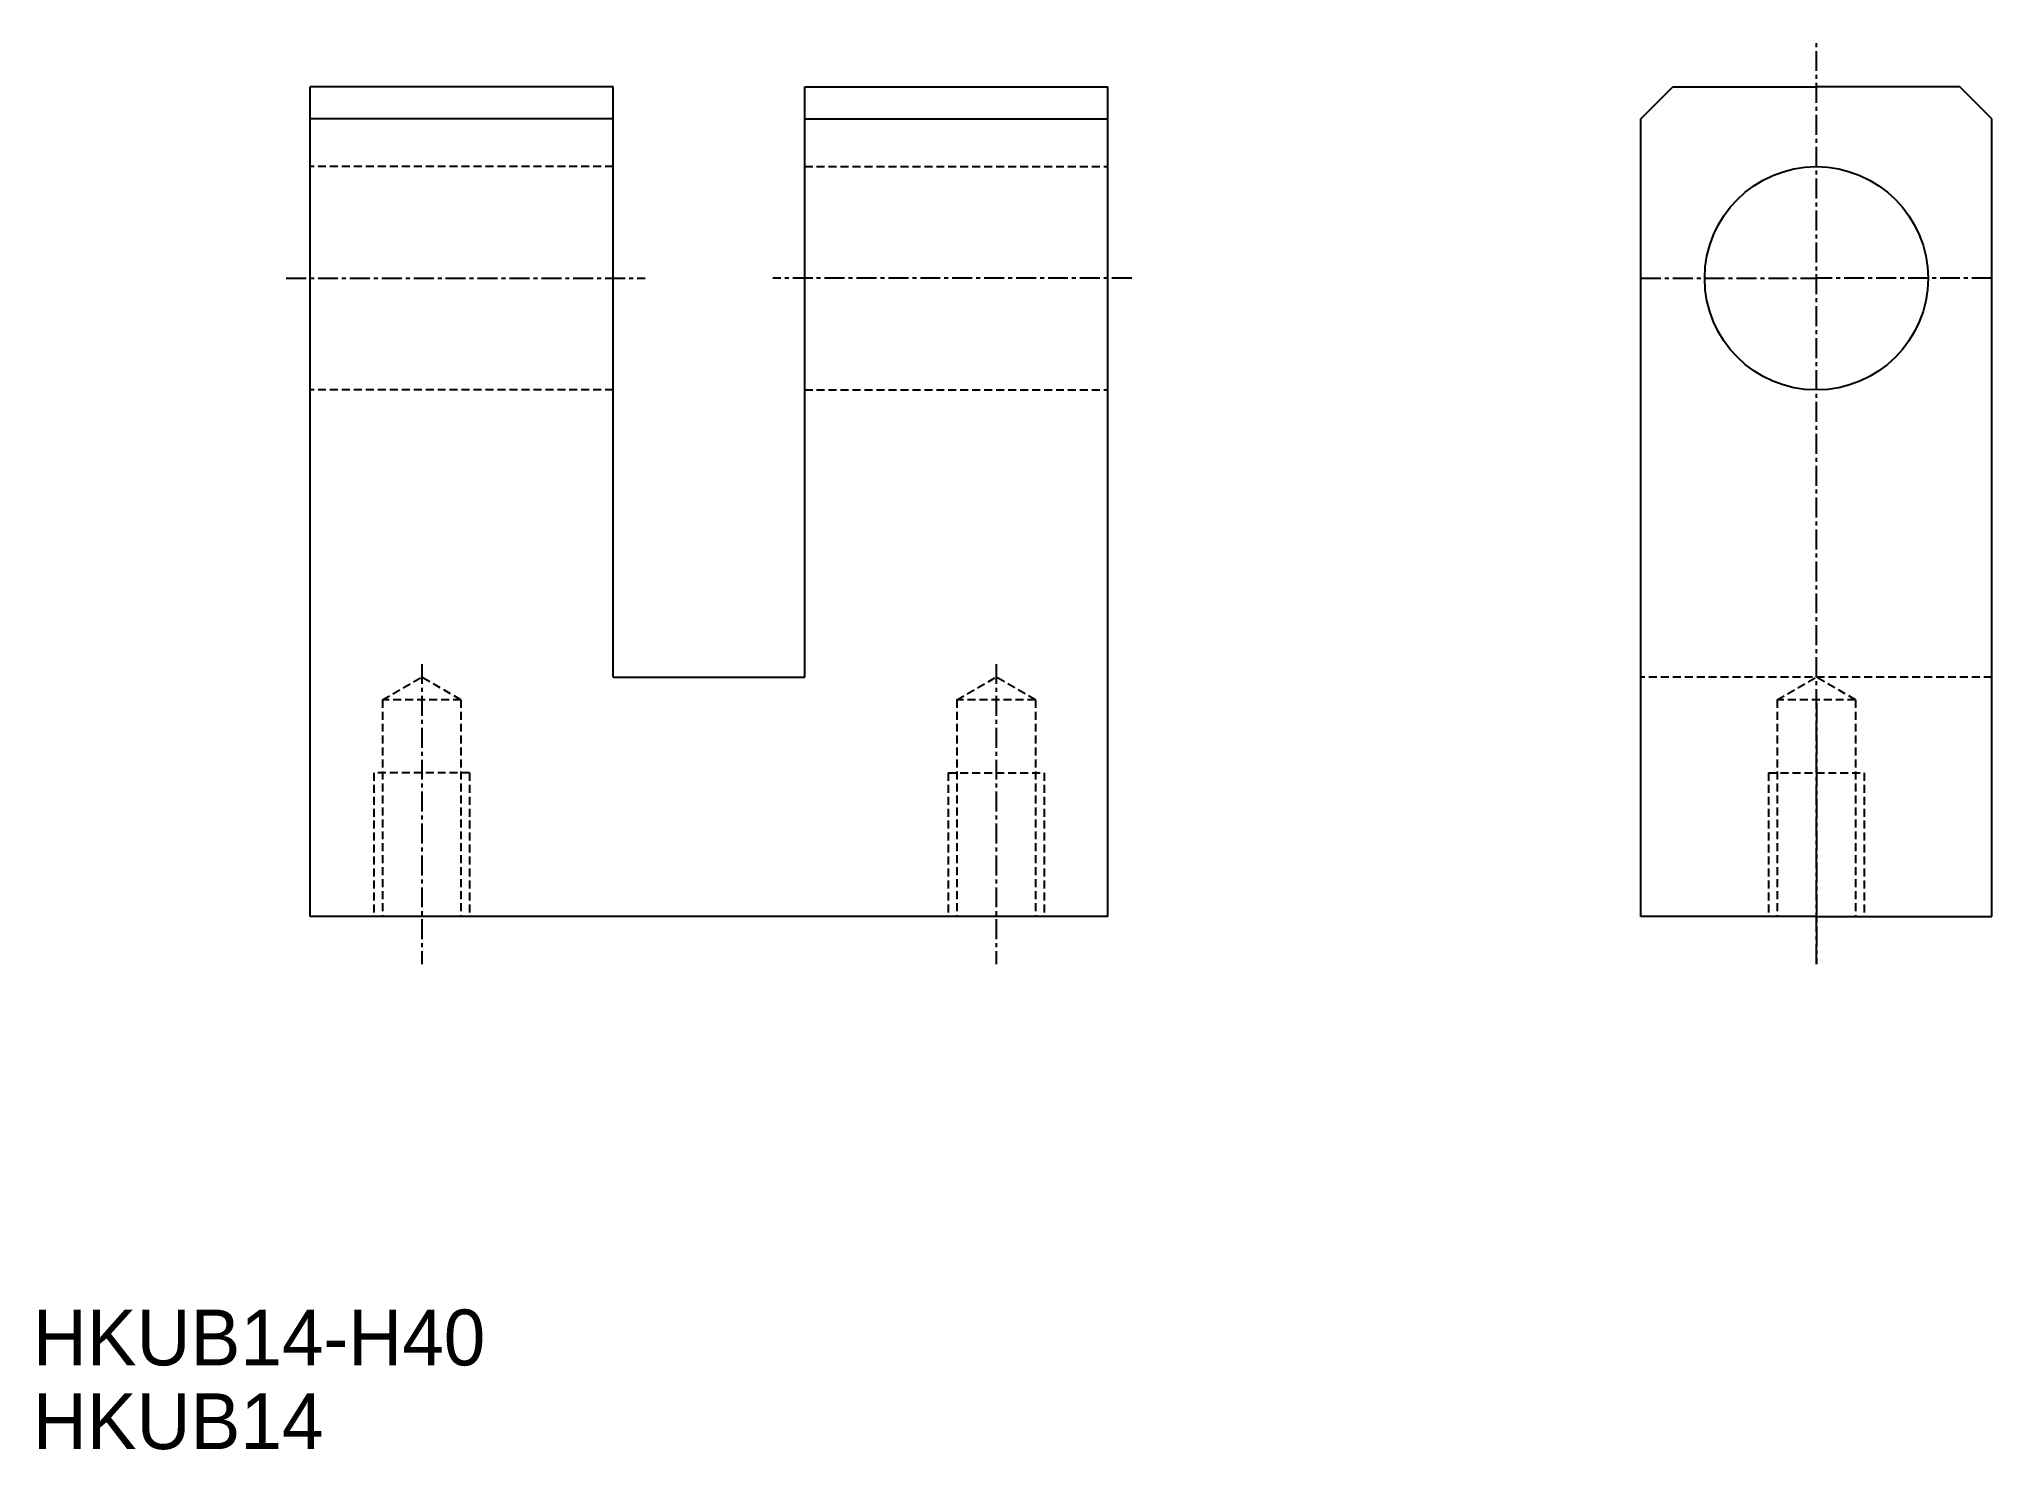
# Model space of a CAD drawing. Extents: x 1 to 123, y 1 to 89.
import ezdxf

# ---------------------------------------------------------------- set-up
doc = ezdxf.new("R2010")
doc.units = 0
doc.linetypes.add('CENTER', pattern=[2, 1.25, -0.25, 0.25, -0.25])
doc.linetypes.add('DASHED', pattern=[0.75, 0.5, -0.25])
doc.layers.get('0').update_dxf_attribs({"linetype": 'CONTINUOUS'})
doc.layers.add('CENTER', color=1, linetype='CENTER')

msp = doc.modelspace()

# ---------------------------------------------------------------- linework, layer by layer
at = {"color": 7, "linetype": 'CONTINUOUS'}
for p, q in [((17.82, 34.33), (17.82, 86.33)), ((36.82, 86.33), (17.82, 86.33)), ((36.82, 49.33), (36.82, 86.33)), ((48.82, 49.33), (48.82, 86.33)), ((48.82, 86.33), (67.82, 86.33)), ((67.82, 34.33), (67.82, 86.33)), ((101.22, 84.33), (103.22, 86.33)), ((103.22, 86.33), (112.22, 86.33)), ((121.22, 86.33), (112.22, 86.33)), ((123.22, 84.33), (121.22, 86.33)), ((36.82, 84.33), (17.82, 84.33)), ((48.82, 84.33), (67.82, 84.33)), ((101.22, 34.33), (101.22, 84.33)), ((123.22, 34.33), (123.22, 84.33)), ((36.82, 49.33), (48.82, 49.33)), ((67.82, 34.33), (17.82, 34.33)), ((112.22, 34.33), (101.22, 34.33)), ((112.22, 34.33), (123.22, 34.33))]:
    msp.add_line(p, q, dxfattribs=at)
at = {"color": 3, "linetype": 'DASHED'}
for p, q in [((36.82, 81.33), (17.82, 81.33)), ((48.82, 81.33), (67.82, 81.33)), ((36.82, 67.33), (17.82, 67.33)), ((48.82, 67.33), (67.82, 67.33)), ((22.36, 47.91), (24.82, 49.33)), ((27.28, 47.91), (24.82, 49.33)), ((58.36, 47.91), (60.82, 49.33)), ((63.28, 47.91), (60.82, 49.33)), ((123.22, 49.33), (101.22, 49.33)), ((109.76, 47.91), (112.22, 49.33)), ((114.68, 47.91), (112.22, 49.33)), ((22.36, 47.91), (22.36, 34.33)), ((27.28, 47.91), (22.36, 47.91)), ((27.28, 47.91), (27.28, 34.33)), ((63.28, 47.91), (58.36, 47.91)), ((58.36, 47.91), (58.36, 34.33)), ((63.28, 47.91), (63.28, 34.33)), ((114.68, 47.91), (109.76, 47.91)), ((109.76, 47.91), (109.76, 34.33)), ((114.68, 47.91), (114.68, 34.33)), ((27.82, 43.33), (21.82, 43.33)), ((21.82, 43.33), (21.82, 34.33)), ((27.82, 43.33), (27.82, 34.33)), ((57.82, 43.33), (63.82, 43.33)), ((57.82, 43.33), (57.82, 34.33)), ((63.82, 43.33), (63.82, 34.33)), ((109.22, 43.33), (115.22, 43.33)), ((109.22, 43.33), (109.22, 34.33)), ((115.22, 43.33), (115.22, 34.33))]:
    msp.add_line(p, q, dxfattribs=at)
at = {"color": 7, "linetype": 'CONTINUOUS'}
msp.add_circle((112.22, 74.33), 7, dxfattribs=at)
at = {"layer": 'CENTER', "color": 1, "linetype": 'CENTER'}
for p, q in [((112.22, 31.33), (112.22, 89.33)), ((16.32, 74.33), (38.82, 74.33)), ((69.32, 74.33), (46.82, 74.33)), ((101.22, 74.33), (112.22, 74.33)), ((123.22, 74.33), (112.22, 74.33)), ((24.82, 50.15), (24.82, 31.33)), ((60.82, 50.15), (60.82, 31.33)), ((112.22, 47.7), (112.22, 31.33))]:
    msp.add_line(p, q, dxfattribs=at)

# ---------------------------------------------------------------- texts
at = {"color": 7, "linetype": 'CONTINUOUS'}
for s, p in [('HKUB14-H40', (0.45, 6.18)), ('HKUB14', (0.45, 0.93))]:
    msp.add_text(s, height=3.5, dxfattribs=at).set_placement(p)

doc.saveas('drawing.dxf')
